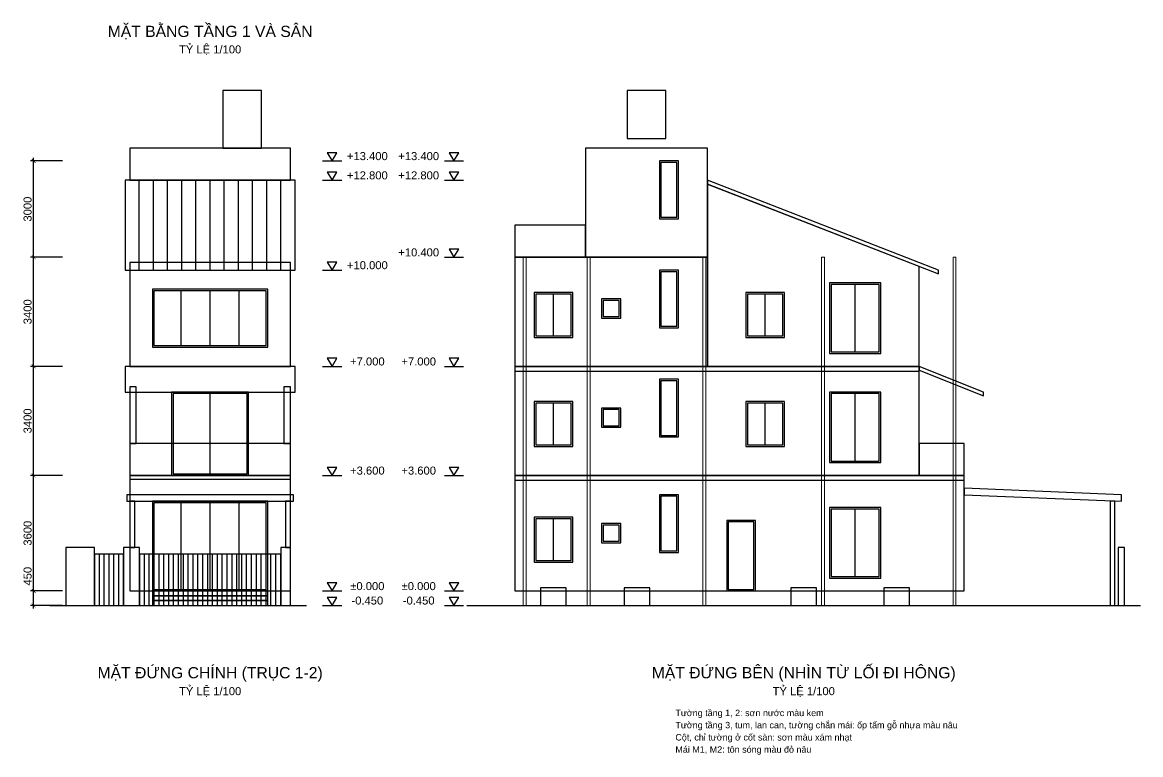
# Model space of a CAD drawing. Header units: millimetres. Extents: x -5052 to 70811, y -30100 to 16400.
# Drawn here: x -3352 to 31500, y -30100 to -7281 of the extents above; entities that cross this region are included whole.
import ezdxf

# ---------------------------------------------------------------- set-up
doc = ezdxf.new("R2010")
doc.units = ezdxf.units.MM
doc.header["$LTSCALE"] = 50
for name, color, linetype, lineweight in [('CHU', 7, 'Continuous', 18), ('KICH-THUOC', 3, 'Continuous', 13), ('MAT-DUNG', 7, 'Continuous', 25), ('ONG-XOI', 3, 'Continuous', 18)]:
    doc.layers.add(name, color=color, linetype=linetype, lineweight=lineweight)
doc.styles.add('ARIAL', font='arial.ttf')
doc.styles.get("Standard").update_dxf_attribs({"font": 'arial.ttf'})
doc.dimstyles.new('ISO-25', dxfattribs={"dimtxt": 2.5, "dimasz": 2.5, "dimexe": 1.25, "dimexo": 0.625, "dimtad": 1, "dimtxsty": 'Standard', "dimcen": 2.5, "dimadec": 0, "dimazin": 0, "dimtfac": 1, "dimtmove": 0, "dimatfit": 3, "dimfxl": 1, "dimarcsym": 0})

# ---------------------------------------------------------------- blocks, each defined once
blk = doc.blocks.new('_ArchTick')
at = {"color": 0, "linetype": 'ByBlock', "const_width": 0.15}
blk.add_lwpolyline([(-0.5, -0.5), (0.5, 0.5)], dxfattribs=at)
blk = doc.blocks.new('*D480')
at = {"layer": 'Defpoints', "color": 0, "transparency": 16777216}
for p in [(-3000, -25000), (-2000, -25000), (-2000, -25450)]:
    blk.add_point(p, dxfattribs=at)
at = {"layer": 'KICH-THUOC', "color": 0, "lineweight": -2, "transparency": 16777216}
for p, q in [((-3000, -25000), (-3000, -24198)), ((-2100, -25000), (-3100, -25000)), ((-3000, -25550), (-3000, -25000)), ((-2100, -25450), (-3100, -25450))]:
    blk.add_line(p, q, dxfattribs=at)
at = {"layer": 'KICH-THUOC', "color": 0, "lineweight": -2, "transparency": 16777216, "xscale": 120, "yscale": 120, "zscale": 120}
for p, rotation in [((-3000, -25000), 90), ((-3000, -25450), 270)]:
    blk.add_blockref('_ArchTick', p, dxfattribs=dict(at, rotation=rotation))
at = {"layer": 'KICH-THUOC', "color": 0, "transparency": 16777216, "insert": (-3188, -24539), "char_height": 250, "attachment_point": 5, "rotation": 90, "style": 'ARIAL'}
blk.add_mtext('450', dxfattribs=at)
blk = doc.blocks.new('*D481')
at = {"layer": 'Defpoints', "color": 0, "transparency": 16777216}
for p in [(-3000, -21400), (-2000, -21400), (-2000, -25000)]:
    blk.add_point(p, dxfattribs=at)
at = {"layer": 'KICH-THUOC', "color": 0, "lineweight": -2, "transparency": 16777216}
for p, q in [((-2100, -21400), (-3100, -21400)), ((-3000, -25100), (-3000, -21300)), ((-2100, -25000), (-3100, -25000))]:
    blk.add_line(p, q, dxfattribs=at)
at = {"layer": 'KICH-THUOC', "color": 0, "lineweight": -2, "transparency": 16777216, "xscale": 120, "yscale": 120, "zscale": 120}
for p, rotation in [((-3000, -21400), 90), ((-3000, -25000), 270)]:
    blk.add_blockref('_ArchTick', p, dxfattribs=dict(at, rotation=rotation))
at = {"layer": 'KICH-THUOC', "color": 0, "transparency": 16777216, "insert": (-3188, -23200), "char_height": 250, "attachment_point": 5, "rotation": 90, "style": 'ARIAL'}
blk.add_mtext('3600', dxfattribs=at)
blk = doc.blocks.new('*D482')
at = {"layer": 'Defpoints', "color": 0, "transparency": 16777216}
for p in [(-3000, -18000), (-2000, -18000), (-2000, -21400)]:
    blk.add_point(p, dxfattribs=at)
at = {"layer": 'KICH-THUOC', "color": 0, "lineweight": -2, "transparency": 16777216}
for p, q in [((-2100, -18000), (-3100, -18000)), ((-3000, -21500), (-3000, -17900)), ((-2100, -21400), (-3100, -21400))]:
    blk.add_line(p, q, dxfattribs=at)
at = {"layer": 'KICH-THUOC', "color": 0, "lineweight": -2, "transparency": 16777216, "xscale": 120, "yscale": 120, "zscale": 120}
for p, rotation in [((-3000, -18000), 90), ((-3000, -21400), 270)]:
    blk.add_blockref('_ArchTick', p, dxfattribs=dict(at, rotation=rotation))
at = {"layer": 'KICH-THUOC', "color": 0, "transparency": 16777216, "insert": (-3188, -19700), "char_height": 250, "attachment_point": 5, "rotation": 90, "style": 'ARIAL'}
blk.add_mtext('3400', dxfattribs=at)
blk = doc.blocks.new('*D483')
at = {"layer": 'Defpoints', "color": 0, "transparency": 16777216}
for p in [(-3000, -14600), (-2000, -14600), (-2000, -18000)]:
    blk.add_point(p, dxfattribs=at)
at = {"layer": 'KICH-THUOC', "color": 0, "lineweight": -2, "transparency": 16777216}
for p, q in [((-2100, -14600), (-3100, -14600)), ((-3000, -18100), (-3000, -14500)), ((-2100, -18000), (-3100, -18000))]:
    blk.add_line(p, q, dxfattribs=at)
at = {"layer": 'KICH-THUOC', "color": 0, "lineweight": -2, "transparency": 16777216, "xscale": 120, "yscale": 120, "zscale": 120}
for p, rotation in [((-3000, -14600), 90), ((-3000, -18000), 270)]:
    blk.add_blockref('_ArchTick', p, dxfattribs=dict(at, rotation=rotation))
at = {"layer": 'KICH-THUOC', "color": 0, "transparency": 16777216, "insert": (-3188, -16300), "char_height": 250, "attachment_point": 5, "rotation": 90, "style": 'ARIAL'}
blk.add_mtext('3400', dxfattribs=at)
blk = doc.blocks.new('*D484')
at = {"layer": 'Defpoints', "color": 0, "transparency": 16777216}
for p in [(-3000, -11600), (-2000, -11600), (-2000, -14600)]:
    blk.add_point(p, dxfattribs=at)
at = {"layer": 'KICH-THUOC', "color": 0, "lineweight": -2, "transparency": 16777216}
for p, q in [((-3000, -14700), (-3000, -11500)), ((-2100, -11600), (-3100, -11600)), ((-2100, -14600), (-3100, -14600))]:
    blk.add_line(p, q, dxfattribs=at)
at = {"layer": 'KICH-THUOC', "color": 0, "lineweight": -2, "transparency": 16777216, "xscale": 120, "yscale": 120, "zscale": 120}
for p, rotation in [((-3000, -11600), 90), ((-3000, -14600), 270)]:
    blk.add_blockref('_ArchTick', p, dxfattribs=dict(at, rotation=rotation))
at = {"layer": 'KICH-THUOC', "color": 0, "transparency": 16777216, "insert": (-3188, -13100), "char_height": 250, "attachment_point": 5, "rotation": 90, "style": 'ARIAL'}
blk.add_mtext('3000', dxfattribs=at)

msp = doc.modelspace()

# ---------------------------------------------------------------- linework, layer by layer
at = {"layer": 'MAT-DUNG'}
for p, q in [((6000, -11600), (6600, -11600)), ((9800, -11600), (10400, -11600)), ((291.7, -15000), (291.7, -12200)), ((733.3, -15000), (733.3, -12200)), ((1175, -15000), (1175, -12200)), ((1616.7, -15000), (1616.7, -12200)), ((2058.3, -15000), (2058.3, -12200)), ((2500, -15000), (2500, -12200)), ((2941.7, -15000), (2941.7, -12200)), ((3383.3, -15000), (3383.3, -12200)), ((3825, -15000), (3825, -12200)), ((4266.7, -15000), (4266.7, -12200)), ((4708.3, -15000), (4708.3, -12200)), ((6000, -12200), (6600, -12200)), ((9800, -12200), (10400, -12200)), ((9800, -14600), (10400, -14600)), ((6000, -15000), (6600, -15000)), ((1600, -17350), (1600, -15650)), ((2500, -17350), (2500, -15650)), ((3400, -17350), (3400, -15650)), ((22600, -17550), (22600, -15450)), ((13200, -17050), (13200, -15750)), ((19800, -17050), (19800, -15750)), ((6000, -18000), (6600, -18000)), ((9800, -18000), (10400, -18000)), ((12000, -18150), (24600, -18150)), ((2500, -21350), (2500, -18850)), ((13200, -20450), (13200, -19150)), ((19800, -20450), (19800, -19150)), ((22600, -20950), (22600, -18850)), ((6000, -21400), (6600, -21400)), ((9800, -21400), (10400, -21400)), ((12000, -21550), (26000, -21550)), ((1600, -24950), (1600, -22250)), ((2500, -24950), (2500, -22250)), ((3400, -24950), (3400, -22250)), ((22600, -24550), (22600, -22450)), ((13200, -24050), (13200, -22750)), ((-950, -25450), (-950, -23850)), ((-800, -25450), (-800, -23850)), ((-650, -25450), (-650, -23850)), ((-500, -25450), (-500, -23850)), ((-350, -25450), (-350, -23850)), ((451.7, -25450), (451.7, -23850)), ((603.4, -25450), (603.4, -23850)), ((755.2, -25450), (755.2, -23850)), ((906.9, -25450), (906.9, -23850)), ((1058.6, -25450), (1058.6, -23850)), ((1210.3, -25450), (1210.3, -23850)), ((1362.1, -25450), (1362.1, -23850)), ((1513.8, -25450), (1513.8, -23850)), ((1665.5, -25450), (1665.5, -23850)), ((1817.2, -25450), (1817.2, -23850)), ((1969, -25450), (1969, -23850)), ((2120.7, -25450), (2120.7, -23850)), ((2272.4, -25450), (2272.4, -23850)), ((2424.1, -25450), (2424.1, -23850)), ((2575.9, -25450), (2575.9, -23850)), ((2727.6, -25450), (2727.6, -23850)), ((2879.3, -25450), (2879.3, -23850)), ((3031, -25450), (3031, -23850)), ((3182.8, -25450), (3182.8, -23850)), ((3334.5, -25450), (3334.5, -23850)), ((3486.2, -25450), (3486.2, -23850)), ((3637.9, -25450), (3637.9, -23850)), ((3789.7, -25450), (3789.7, -23850)), ((3941.4, -25450), (3941.4, -23850)), ((4093.1, -25450), (4093.1, -23850)), ((4244.8, -25450), (4244.8, -23850)), ((4396.6, -25450), (4396.6, -23850)), ((4548.3, -25450), (4548.3, -23850)), ((6000, -25000), (6600, -25000)), ((9800, -25000), (10400, -25000)), ((-2500, -25450), (5500, -25450)), ((6000, -25450), (6600, -25450)), ((9800, -25450), (10400, -25450)), ((10500, -25450), (31500, -25450))]:
    msp.add_line(p, q, dxfattribs=at)
for points in [[(2900, -11200), (4100, -11200), (4100, -9400), (2900, -9400)], [(15500, -10900), (16700, -10900), (16700, -9400), (15500, -9400)], [(0, -12200), (5000, -12200), (5000, -11200), (0, -11200)], [(6150, -11350), (6300, -11600), (6450, -11350)], [(9950, -11350), (10100, -11600), (10250, -11350)], [(14200, -14600), (18000, -14600), (18000, -11200), (14200, -11200)], [(16500, -13400), (17100, -13400), (17100, -11600), (16500, -11600)], [(16550, -13350), (17050, -13350), (17050, -11650), (16550, -11650)], [(6150, -11950), (6300, -12200), (6450, -11950)], [(9950, -11950), (10100, -12200), (10250, -11950)], [(-150, -15000), (5150, -15000), (5150, -12200), (-150, -12200)], [(25200, -15120), (25200, -15000), (18000, -12200), (18000, -12320)], [(18000, -18000), (24600, -18000), (24600, -14886.7), (18000, -12320)], [(12000, -14600), (14200, -14600), (14200, -13600), (12000, -13600)], [(9950, -14350), (10100, -14600), (10250, -14350)], [(12000, -18000), (18000, -18000), (18000, -14600), (12000, -14600)], [(0, -18000), (5000, -18000), (5000, -14766.7), (0, -14766.7)], [(6150, -14750), (6300, -15000), (6450, -14750)], [(16500, -16800), (17100, -16800), (17100, -15000), (16500, -15000)], [(16550, -16750), (17050, -16750), (17050, -15050), (16550, -15050)], [(700, -17400), (4300, -17400), (4300, -15600), (700, -15600)], [(750, -17350), (4250, -17350), (4250, -15650), (750, -15650)], [(21800, -17600), (23400, -17600), (23400, -15400), (21800, -15400)], [(21850, -17550), (23350, -17550), (23350, -15450), (21850, -15450)], [(12600, -17100), (13800, -17100), (13800, -15700), (12600, -15700)], [(12650, -17050), (13750, -17050), (13750, -15750), (12650, -15750)], [(14700, -16500), (15300, -16500), (15300, -15900), (14700, -15900)], [(14750, -16450), (15250, -16450), (15250, -15950), (14750, -15950)], [(19200, -17100), (20400, -17100), (20400, -15700), (19200, -15700)], [(19250, -17050), (20350, -17050), (20350, -15750), (19250, -15750)], [(6150, -17750), (6300, -18000), (6450, -17750)], [(9950, -17750), (10100, -18000), (10250, -17750)], [(-150, -18800), (5150, -18800), (5150, -18000), (-150, -18000)], [(12000, -21400), (24600, -21400), (24600, -18000), (12000, -18000)], [(26600, -18920), (26600, -18800), (24600, -18000), (24600, -18120)], [(16500, -20200), (17100, -20200), (17100, -18400), (16500, -18400)], [(16550, -20150), (17050, -20150), (17050, -18450), (16550, -18450)], [(0, -20400), (200, -20400), (200, -18640), (0, -18640)], [(1300, -21400), (3700, -21400), (3700, -18800), (1300, -18800)], [(4800, -20400), (5000, -20400), (5000, -18640), (4800, -18640)], [(21800, -21000), (23400, -21000), (23400, -18800), (21800, -18800)], [(1350, -21350), (3650, -21350), (3650, -18850), (1350, -18850)], [(12600, -20500), (13800, -20500), (13800, -19100), (12600, -19100)], [(12650, -20450), (13750, -20450), (13750, -19150), (12650, -19150)], [(19200, -20500), (20400, -20500), (20400, -19100), (19200, -19100)], [(19250, -20450), (20350, -20450), (20350, -19150), (19250, -19150)], [(21850, -20950), (23350, -20950), (23350, -18850), (21850, -18850)], [(14700, -19900), (15300, -19900), (15300, -19300), (14700, -19300)], [(14750, -19850), (15250, -19850), (15250, -19350), (14750, -19350)], [(0, -21400), (5000, -21400), (5000, -20400), (0, -20400)], [(24600, -21400), (26000, -21400), (26000, -20400), (24600, -20400)], [(6150, -21150), (6300, -21400), (6450, -21150)], [(9950, -21150), (10100, -21400), (10250, -21150)], [(0, -25000), (5000, -25000), (5000, -21400), (0, -21400)], [(0, -21520), (5000, -21520), (5000, -21400), (0, -21400)], [(12000, -25000), (26000, -25000), (26000, -21400), (12000, -21400)], [(30900, -22200), (30900, -22000), (26000, -21800), (26000, -22000)], [(-100, -22200), (5100, -22200), (5100, -22000), (-100, -22000)], [(0, -23650), (150, -23650), (150, -22200), (0, -22200)], [(700, -25000), (4300, -25000), (4300, -22200), (700, -22200)], [(750, -24950), (4250, -24950), (4250, -22250), (750, -22250)], [(4850, -23650), (5000, -23650), (5000, -22200), (4850, -22200)], [(16500, -23800), (17100, -23800), (17100, -22000), (16500, -22000)], [(16550, -23750), (17050, -23750), (17050, -22050), (16550, -22050)], [(30550, -25450), (30700, -25450), (30700, -22200), (30550, -22200)], [(30550, -25450), (30700, -25450), (30700, -22200), (30550, -22200)], [(21800, -24600), (23400, -24600), (23400, -22400), (21800, -22400)], [(21850, -24550), (23350, -24550), (23350, -22450), (21850, -22450)], [(12600, -24100), (13800, -24100), (13800, -22700), (12600, -22700)], [(12650, -24050), (13750, -24050), (13750, -22750), (12650, -22750)], [(14700, -23500), (15300, -23500), (15300, -22900), (14700, -22900)], [(14750, -23450), (15250, -23450), (15250, -22950), (14750, -22950)], [(18600, -25000), (19500, -25000), (19500, -22800), (18600, -22800)], [(18650, -24950), (19450, -24950), (19450, -22850), (18650, -22850)], [(-2000, -25450), (-1100, -25450), (-1100, -23650), (-2000, -23650)], [(-200, -25450), (300, -25450), (300, -23650), (-200, -23650)], [(4700, -25450), (5000, -25450), (5000, -23650), (4700, -23650)], [(30800, -25450), (31000, -25450), (31000, -23650), (30800, -23650)], [(-1100, -25450), (-200, -25450), (-200, -23850), (-1100, -23850)], [(300, -25450), (4700, -25450), (4700, -23850), (300, -23850)], [(700, -25150), (4300, -25150), (4300, -25000), (700, -25000)], [(6150, -24750), (6300, -25000), (6450, -24750)], [(9950, -24750), (10100, -25000), (10250, -24750)], [(12800, -25450), (13600, -25450), (13600, -24900), (12800, -24900)], [(15400, -25450), (16200, -25450), (16200, -24900), (15400, -24900)], [(20600, -25450), (21400, -25450), (21400, -24900), (20600, -24900)], [(23500, -25450), (24300, -25450), (24300, -24900), (23500, -24900)], [(700, -25300), (4300, -25300), (4300, -25150), (700, -25150)], [(700, -25450), (4300, -25450), (4300, -25300), (700, -25300)], [(6150, -25200), (6300, -25450), (6450, -25200)], [(9950, -25200), (10100, -25450), (10250, -25200)]]:
    msp.add_lwpolyline(points, close=True, dxfattribs=at)
at = {"layer": 'ONG-XOI'}
for points in [[(12255, -25450), (12345, -25450), (12345, -14600), (12255, -14600)], [(14255, -25450), (14345, -25450), (14345, -14600), (14255, -14600)], [(17855, -25450), (17945, -25450), (17945, -14600), (17855, -14600)], [(21555, -25450), (21645, -25450), (21645, -14600), (21555, -14600)], [(25655, -25450), (25745, -25450), (25745, -14600), (25655, -14600)]]:
    msp.add_lwpolyline(points, close=True, dxfattribs=at)

# ---------------------------------------------------------------- texts
at = {"layer": 'CHU', "style": 'ARIAL'}
for s, p in [('Tường tầng 1, 2: sơn nước màu kem', (17000, -28900)), ('Tường tầng 3, tum, lan can, tường chắn mái: ốp tấm gỗ nhựa màu nâu', (17000, -29280)), ('Cột, chỉ tường ở cốt sàn: sơn màu xám nhạt', (17000, -29660)), ('Mái M1, M2: tôn sóng màu đỏ nâu', (17000, -30040))]:
    msp.add_text(s, height=200, dxfattribs=at).set_placement(p)
at = {"layer": 'CHU', "attachment_point": 5, "style": 'ARIAL'}
for s, insert, char_height in [('MẶT BẰNG TẦNG 1 VÀ SÂN', (2500, -7600), 350), ('TỶ LỆ 1/100', (2500, -8150), 250), ('+13.400', (7400, -11450), 250), ('+13.400', (9000, -11450), 250), ('+12.800', (7400, -12050), 250), ('+12.800', (9000, -12050), 250), ('+10.400', (9000, -14450), 250), ('+10.000', (7400, -14850), 250), ('+7.000', (7400, -17850), 250), ('+7.000', (9000, -17850), 250), ('+3.600', (7400, -21250), 250), ('+3.600', (9000, -21250), 250), ('±0.000', (7400, -24850), 250), ('±0.000', (9000, -24850), 250), ('-0.450', (7400, -25300), 250), ('-0.450', (9000, -25300), 250), ('MẶT ĐỨNG CHÍNH (TRỤC 1-2)', (2500, -27600), 350), ('MẶT ĐỨNG BÊN (NHÌN TỪ LỐI ĐI HÔNG)', (21000, -27600), 350), ('TỶ LỆ 1/100', (2500, -28150), 250), ('TỶ LỆ 1/100', (21000, -28150), 250)]:
    msp.add_mtext(s, dxfattribs=dict(at, insert=insert, char_height=char_height))

# ---------------------------------------------------------------- dimensions: what is measured, and where the dimension line sits
at = {"layer": 'KICH-THUOC'}
for base, p1, p2, picture, middle in [((-3000, -11600), (-2000, -14600), (-2000, -11600), '*D484', (-3187.7, -13100)), ((-3000, -14600), (-2000, -18000), (-2000, -14600), '*D483', (-3187.7, -16300)), ((-3000, -18000), (-2000, -21400), (-2000, -18000), '*D482', (-3187.7, -19700)), ((-3000, -21400), (-2000, -25000), (-2000, -21400), '*D481', (-3187.7, -23200)), ((-3000, -25000), (-2000, -25450), (-2000, -25000), '*D480', (-3187.6, -24539.2))]:
    dim = msp.add_linear_dim(base=base, p1=p1, p2=p2, angle=90, dimstyle='ISO-25', override={"dimtxt": 250, "dimasz": 120, "dimexe": 100, "dimexo": 100, "dimgap": 60, "dimtad": 1, "dimtih": 0, "dimtoh": 0, "dimdec": 0, "dimtxsty": 'ARIAL', "dimblk1": 'ArchTick', "dimblk2": 'ArchTick', "dimsah": 1, "dimdle": 100}, dxfattribs=at)
    dim.commit()
    dim.dimension.update_dxf_attribs({"geometry": picture, "text_midpoint": middle})

doc.saveas('drawing.dxf')
